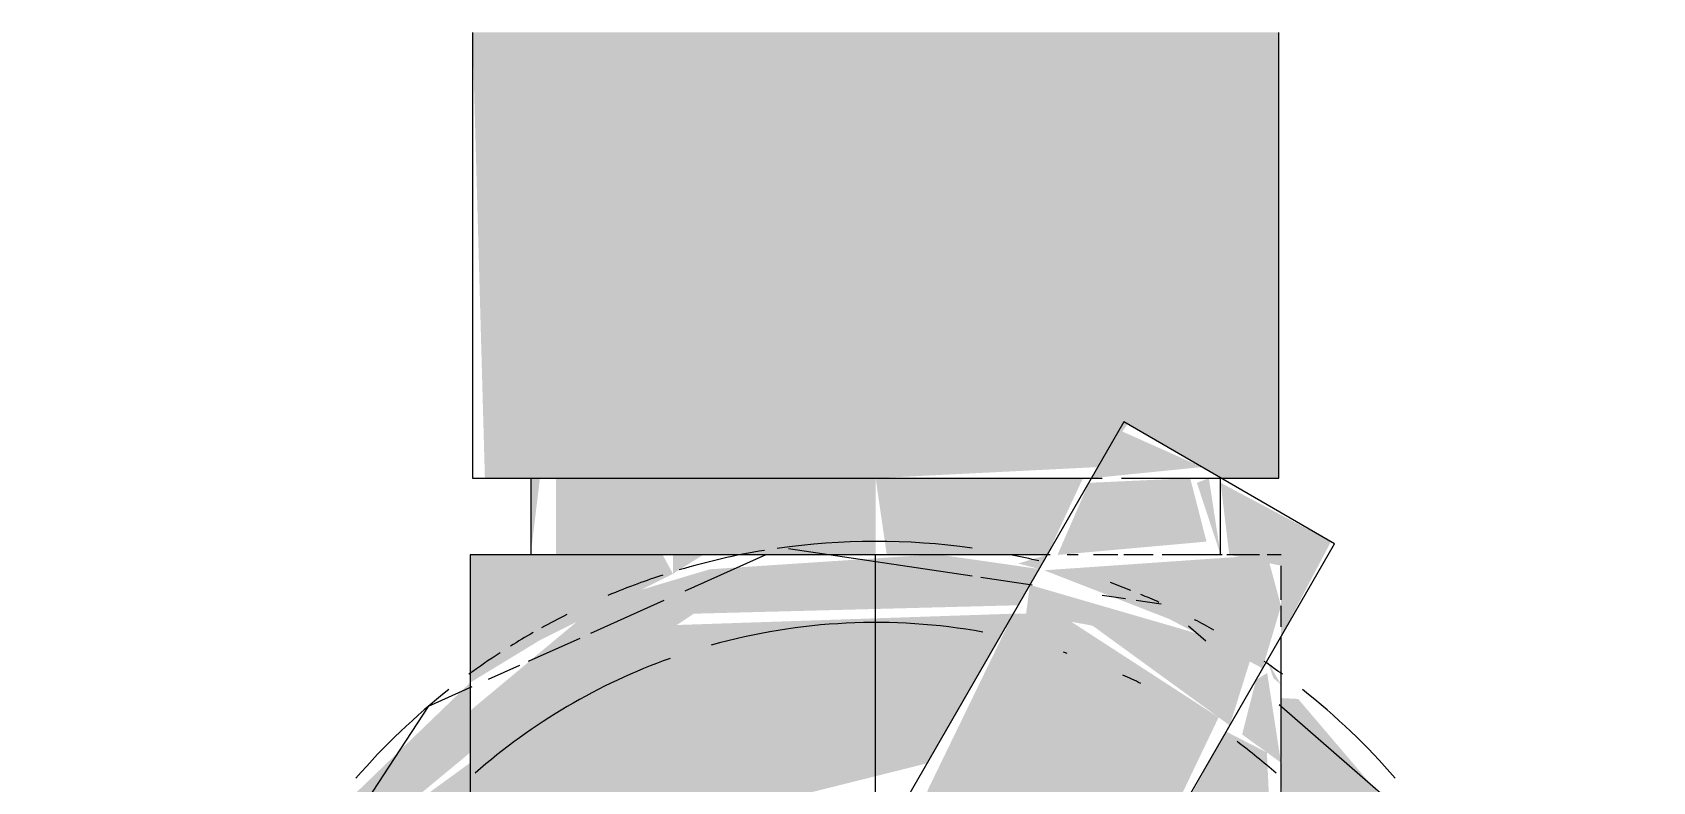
# Model space of a CAD drawing. Header units: metres. Extents: x 147 to 427, y -16 to 162.
# Drawn here: x 397.997 to 398.057, y 0.5166 to 0.5443 of the extents above; entities that cross this region are included whole.
import ezdxf

# ---------------------------------------------------------------- set-up
doc = ezdxf.new("R2010")
doc.units = ezdxf.units.M
for name, color, linetype, lineweight in [('A-ANNO-DIMS', 7, 'Continuous', 5), ('A-ANNO-DIMS-50', 7, 'Continuous', 5), ('P-PIPE-CNTR', 7, 'Continuous', 5), ('P-SANR-FIXT', 7, 'Continuous', 5)]:
    doc.layers.add(name, color=color, linetype=linetype, lineweight=lineweight)
doc.styles.add('Century Gothic', font='GOTHIC.TTF', dxfattribs={"height": 0.05})
doc.styles.add('Century Gothic_1', font='GOTHIC.TTF', dxfattribs={"height": 0.075})
doc.dimstyles.new('Setores_1_5', dxfattribs={"dimscale": 0.3048, "dimtxt": 0.07831262022881443, "dimasz": 0.5208333333333333, "dimexe": 0.3937007874015747, "dimexo": 0.2460629921259842, "dimgap": 0.2870734908136483, "dimtad": 1, "dimrnd": 0.01, "dimzin": 0, "dimdsep": 46, "dimtxsty": 'Century Gothic_1', "dimblk1": 'OBLIQUE', "dimblk2": 'OBLIQUE', "dimsah": 1, "dimcen": 0.09, "dimazin": 0, "dimtfac": 1, "dimtdec": 4, "dimtix": 1, "dimtmove": 0, "dimatfit": 3, "dimfxl": 1, "dimtvp": 1, "dimtolj": 1, "dimtzin": 0, "dimarcsym": 2})
doc.dimstyles.new('Setores_1_mm', dxfattribs={"dimscale": 0.3048, "dimtxt": 0.05220841348587629, "dimasz": 0.5208333333333333, "dimexe": 0.3937007874015747, "dimexo": 0.2460629921259842, "dimgap": 0.2870734908136483, "dimtad": 1, "dimrnd": 0.01, "dimzin": 0, "dimdsep": 46, "dimtxsty": 'Century Gothic', "dimblk1": 'OBLIQUE', "dimblk2": 'OBLIQUE', "dimsah": 1, "dimcen": 0.09, "dimazin": 0, "dimtfac": 1, "dimtdec": 4, "dimtix": 1, "dimtmove": 0, "dimatfit": 3, "dimfxl": 1, "dimtvp": 1, "dimtolj": 1, "dimtzin": 0, "dimarcsym": 2})

# ---------------------------------------------------------------- blocks, each defined once
blk = doc.blocks.new('UT_Ducha higiênica - UT_Ducha higiênica-3627536-HH')
at = {"layer": 'P-SANR-FIXT', "true_color": 0xf4f4f4, "transparency": 33554598}
for points in [[(-155.1652595245489, 0.5278352926008749), (-155.1573485391914, 0.5278352926008749), (-155.1573485391914, 0.5443149403281857), (-155.1722656362372, 0.5443149403281857), (-155.1718076935399, 0.5278352926008749), (-155.1663746739347, 0.5278352926008749)], [(-155.1442636027012, 0.5278352926008749), (-155.1424314421457, 0.5278352926008749), (-155.1424314421457, 0.5443149403281857), (-155.1573485391914, 0.5443149403281857), (-155.1573485391914, 0.5278352926008749), (-155.1491235393218, 0.5282461176670172), (-155.148027926068, 0.5298371079246577), (-155.1445606802199, 0.5278352926008749)], [(-155.1493607292843, 0.5278352926008749), (-155.1452722501074, 0.5282461176669653), (-155.1483347551239, 0.5296123319740271), (-155.1491235393218, 0.5282461176670172)], [(-155.1509976862306, 0.5249999999999857), (-155.1496768286079, 0.5278352926008749), (-155.1573485391914, 0.5278352926008749), (-155.1569394063381, 0.5250233027337532), (-155.1520745489531, 0.5249999999999857)], [(-155.1423485391915, 0.5219807621140502), (-155.1404992793343, 0.5254904417063024), (-155.1445836570218, 0.527663774815545), (-155.1442636027012, 0.5249999999999857), (-155.1423485391915, 0.5246007859195269), (-155.1423485391915, 0.5222215163347593)], [(-155.1442460502017, 0.5186941766362622), (-155.1434762753778, 0.5211473275056251), (-155.1452722501074, 0.5220404889560193), (-155.1516392191612, 0.5238888323695029), (-155.1517824779017, 0.5228253563910695), (-155.1493258993598, 0.5223849030854569), (-155.1442636027012, 0.5187069292735869)], [(-155.1474981408816, 0.5130613903477692), (-155.1446572311736, 0.5189929170990271), (-155.1505696926739, 0.5228253563910695), (-155.1522532173036, 0.5228253563910695), (-155.1554474155578, 0.5162497123253935), (-155.1510985391915, 0.5151178462871823), (-155.1475184623997, 0.5130769835970073)]]:
    blk.add_hatch(color=7, dxfattribs=at).paths.add_polyline_path(points)
h = blk.add_hatch(color=7, dxfattribs=at)
h.paths.add_polyline_path([(-155.1641181402488, 0.5249999999999857), (-155.1573485391914, 0.525025940476197), (-155.1573485391914, 0.5278352926008749), (-155.1691787345045, 0.5278352926008749), (-155.1691787345045, 0.5249999999999857), (-155.1647649470565, 0.5249999999999857)])
h.paths.add_polyline_path([(-155.1701134213611, 0.5249999999999857), (-155.1697710455884, 0.5278352926008749), (-155.1701134213611, 0.5278352926008749)])
h = blk.add_hatch(color=7, dxfattribs=at)
h.paths.add_polyline_path([(-155.1505789381341, 0.5249999999999857), (-155.1451050525588, 0.5254904417064281), (-155.1457082795725, 0.5278352926008749), (-155.1494597551238, 0.527663774815545), (-155.1506180310284, 0.5249999999999857)])
h.paths.add_polyline_path([(-155.1445836570218, 0.5249999999999857), (-155.1450186098343, 0.5278352926008749), (-155.1454618010653, 0.527663774815545), (-155.1447453367782, 0.5254904417064281)])
h = blk.add_hatch(color=7, dxfattribs=at)
h.paths.add_polyline_path([(-155.1828485391914, 0.4999999999999957), (-155.1823282182119, 0.5005155857473423), (-155.1826775935141, 0.5005261166970006)])
h.paths.add_polyline_path([(-155.1813485391914, 0.4999999999999957), (-155.1810247858252, 0.5019999999999996), (-155.1820470411849, 0.5014683261297063), (-155.1824091993632, 0.5000000000000216), (-155.1815204714717, 0.4999999999999957)])
h.paths.add_polyline_path([(-155.1423485391915, 0.5173155541899352), (-155.1428596517971, 0.520631764764436), (-155.1432720251358, 0.5203812375384), (-155.1437869405904, 0.5183606139785866), (-155.1424446356604, 0.5173853723613918)])
h.paths.add_polyline_path([(-155.1723485391915, 0.5173155541899396), (-155.1640792383672, 0.5228253563910695), (-155.1520731029773, 0.5231373235554233), (-155.1512986915814, 0.5244786434390394), (-155.1550920055057, 0.525020890472409), (-155.163484035061, 0.5244673179367122), (-155.1664210511125, 0.5235917529036981), (-155.1682075767844, 0.5226933738929282), (-155.1723485391915, 0.5192416912311069), (-155.1723485391915, 0.5176948307375908)])
h = blk.add_hatch(color=7, dxfattribs=at)
h.paths.add_polyline_path([(-155.1723485391915, 0.5202800476100342), (-155.1697710455884, 0.5218451055090382), (-155.1648485391915, 0.5242988495931342), (-155.165228472548, 0.5249999999999857), (-155.1723485391915, 0.5249999999999857), (-155.1723485391915, 0.5207196638060745)])
h.paths.add_polyline_path([(-155.1648485391915, 0.5242988495931342), (-155.1637309802763, 0.5249999999999857), (-155.1648485391915, 0.5249999999999857)])
h = blk.add_hatch(color=7, dxfattribs=at)
h.paths.add_polyline_path([(-155.1423485391915, 0.5202044203937303), (-155.1428596517971, 0.5210954891126008), (-155.142627688488, 0.5204378188252193), (-155.1424084274039, 0.5202544932938571)])
h.paths.add_polyline_path([(-155.1512986915814, 0.5244786434390394), (-155.1509976862306, 0.5249999999999857), (-155.1520745489531, 0.5246823123633211)])
h = blk.add_hatch(color=7, dxfattribs=at)
h.paths.add_polyline_path([(-155.1424217252276, 0.4749999999999884), (-155.1423485391915, 0.4754185680363424), (-155.1424141741715, 0.4754185680363424)])
h.paths.add_polyline_path([(-155.143040218781, 0.5207827379223114), (-155.1423485391915, 0.5231110522543595), (-155.1428596517971, 0.5249999999999857), (-155.1511142147659, 0.5244302167617362), (-155.1464824960105, 0.522629360518699), (-155.1431318332901, 0.5208593373728139)])
h = blk.add_hatch(color=7, dxfattribs=at)
h.paths.add_polyline_path([(-155.1810247858252, 0.4999999999999957), (-155.1738144462369, 0.5002589616999757), (-155.1738485391915, 0.5019999999999996), (-155.1808875136561, 0.5014188907002822), (-155.1813485391914, 0.4999999999999957)])
h.paths.add_polyline_path([(-155.1723485391915, 0.5065345061047812), (-155.1703389202482, 0.5099429394195802), (-155.1672409749879, 0.5130291338498177), (-155.1638830452962, 0.515000000000001), (-155.1600425369021, 0.5161453284728974), (-155.1554474155578, 0.5172928427253134), (-155.1522532173036, 0.5228253563910695), (-155.1653711790231, 0.5223849030854613), (-155.1723485391915, 0.5173155541899396), (-155.1723485391915, 0.5067534605253143)])
h.paths.add_polyline_path([(-155.1423485391915, 0.5065345061048029), (-155.1428705685713, 0.5176948307352345), (-155.144377729603, 0.5184661012230402), (-155.1474055997718, 0.512990381056767), (-155.1443465252951, 0.509927779207859), (-155.1425073632999, 0.5069179414214795)])
h = blk.add_hatch(color=7, dxfattribs=at)
h.paths.add_polyline_path([(-155.1352159777457, 0.5116856085778079), (-155.1360020613173, 0.5137843915369739), (-155.1379346299914, 0.5162405854187947), (-155.137718752349, 0.5153262717839715), (-155.1353685674696, 0.5119075733495597)])
h.paths.add_polyline_path([(-155.1331766069113, 0.4999999999999957), (-155.1322878790197, 0.4999999999999957), (-155.133111830577, 0.5069179414214795), (-155.1342117883109, 0.509859890883845), (-155.1374184282479, 0.5146350040069295), (-155.1417140145674, 0.5196738904808402), (-155.1423485391915, 0.5197057896177735), (-155.1423150455427, 0.5172912196296686), (-155.137682356315, 0.5133381176141727), (-155.1333485391915, 0.4999999999999957)])
h.paths.add_polyline_path([(-155.1814093109288, 0.5019999999999996), (-155.180698699799, 0.5019999999999996), (-155.1761061639799, 0.5145854799768101), (-155.1723485391915, 0.5176948307375908), (-155.1723485391915, 0.5202800476100342), (-155.1781707588391, 0.5146653923668437), (-155.18057509024, 0.5098598908829397), (-155.1813712674124, 0.5080332819119435), (-155.1815204714717, 0.5019999999999996)])
h = blk.add_hatch(color=7, dxfattribs=at)
h.paths.add_polyline_path([(-155.1408485391914, 0.4999999999999957), (-155.1333485391915, 0.4999999999999957), (-155.1379346299914, 0.5141086614413362), (-155.1423485391915, 0.5173155541899352), (-155.1419597832104, 0.505595966142876), (-155.1411891588783, 0.5025872633877307), (-155.1408843605269, 0.5002720900557494)])
h.paths.add_polyline_path([(-155.1764487902301, 0.5019999999999996), (-155.1735852341963, 0.5019999999999996), (-155.1724663854786, 0.5062499999999986), (-155.1723485391915, 0.5074999999999983), (-155.1723485391915, 0.5173155541899396), (-155.1767649470564, 0.5141068460550108), (-155.180698699799, 0.5019999999999996), (-155.1797386737208, 0.5019999999999996)])
at = {"layer": 'P-SANR-FIXT'}
for p, q in [((-155.1722656362372, 0.5443149403281857), (-155.1722656362372, 0.5278352926008749)), ((-155.1424314421457, 0.5278352926008749), (-155.1424314421457, 0.5443149403281857)), ((-155.1481607170182, 0.5299137748155099), (-155.1616073156617, 0.506623582775598)), ((-155.1403664883841, 0.5254137748155748), (-155.1481607170182, 0.5299137748155132)), ((-155.1722656362372, 0.5278352926008756), (-155.1573485391914, 0.5278352926008756)), ((-155.1701134213611, 0.5278352926008749), (-155.1701134213611, 0.5249999999999857)), ((-155.1573485391914, 0.5278352926008756), (-155.1489630568299, 0.5278352926008756)), ((-155.1435108528604, 0.5278352926008756), (-155.1424314421457, 0.5278352926008756)), ((-155.1518083055558, 0.505595966142876), (-155.1403664883841, 0.5254137748155759)), ((-155.1723485391915, 0.5249999999999857), (-155.1723485391915, 0.5018589107967003)), ((-155.1573485391914, 0.52499999999999), (-155.1723485391915, 0.52499999999999)), ((-155.1508849480307, 0.52499999999999), (-155.1573485391914, 0.52499999999999)), ((-155.1423485391915, 0.4999999999999957), (-155.1423485391915, 0.5219807621140459))]:
    blk.add_line(p, q, dxfattribs=at)
at = {"layer": 'P-SANR-FIXT', "color": 253, "true_color": 0x9e9e9e}
for p, q in [((-155.1442636027012, 0.5276637748155439), (-155.1481607170182, 0.5299137748155132)), ((-155.1722656362372, 0.5278352926008756), (-155.1711630966207, 0.5278352926008756)), ((-155.1701131267261, 0.5278352926008756), (-155.1573485391914, 0.5278352926008756)), ((-155.1573485391914, 0.5278352926008756), (-155.1494463174619, 0.5278352926008756)), ((-155.1482482684313, 0.5278352926008756), (-155.1468005587148, 0.5278352926008756)), ((-155.1466283028635, 0.5278352926008756), (-155.144659321821, 0.5278352926008756)), ((-155.1446090789152, 0.5278352926008756), (-155.1435108528604, 0.5278352926008756)), ((-155.1445836570218, 0.5249999999999857), (-155.1445836570218, 0.5278352926008749)), ((-155.1403664883841, 0.5254137748155748), (-155.1442636027012, 0.5276637748155439)), ((-155.1435108528604, 0.5278352926008756), (-155.1424314421457, 0.5278352926008756)), ((-155.1537725669601, 0.5242109971528516), (-155.1605709586663, 0.5252203102625029)), ((-155.16976123192, 0.52499999999999), (-155.1723485391915, 0.52499999999999)), ((-155.1684032514266, 0.52499999999999), (-155.1701134213611, 0.52499999999999)), ((-155.1612546416709, 0.52499999999999), (-155.168015872145, 0.52499999999999)), ((-155.1614177977298, 0.5249999999999814), (-155.1644039620468, 0.5236593743636497)), ((-155.1573485391914, 0.52499999999999), (-155.1606523338054, 0.52499999999999)), ((-155.1540447445775, 0.52499999999999), (-155.1573485391914, 0.52499999999999)), ((-155.1509660981066, 0.52499999999999), (-155.153442436712, 0.52499999999999)), ((-155.1498485391915, 0.52499999999999), (-155.1502588526554, 0.52499999999999)), ((-155.1483820094245, 0.52499999999999), (-155.1492858418858, 0.52499999999999)), ((-155.147120614057, 0.52499999999999), (-155.1481081839754, 0.52499999999999)), ((-155.14452794255, 0.52499999999999), (-155.1467419374736, 0.52499999999999)), ((-155.1431433537776, 0.52499999999999), (-155.1443581581347, 0.52499999999999)), ((-155.1423485391915, 0.52499999999999), (-155.1428596517971, 0.52499999999999)), ((-155.1423485391915, 0.5233362470273375), (-155.1423485391915, 0.5246007859195269)), ((-155.1515573197287, 0.5238821137685911), (-155.1534566540084, 0.5241640956065082)), ((-155.1651867001183, 0.5233079674704493), (-155.1678962942091, 0.5220915068485132)), ((-155.1423485391915, 0.5223390793033528), (-155.1423485391915, 0.5231110522544071)), ((-155.1682929325594, 0.5219134377658365), (-155.1702039231202, 0.5210555067665074)), ((-155.1705258206259, 0.5209109922647338), (-155.1716900391174, 0.5203883213765338))]:
    blk.add_line(p, q, dxfattribs=at)
at = {"layer": 'P-SANR-FIXT', "color": 254, "true_color": 0xd5d5d5}
for p, q in [((-155.1711301398365, 0.5278352926008756), (-155.1700273290487, 0.5278352926008756)), ((-155.1701131267261, 0.5278352926008756), (-155.1698681477295, 0.5278352926008756)), ((-155.1697588472754, 0.5278352926008756), (-155.1691417525629, 0.5278352926008756)), ((-155.1697516520887, 0.5278352926008756), (-155.1685344690636, 0.5278352926008756)), ((-155.1687540322295, 0.5278352926008756), (-155.1602518704639, 0.5278352926008756)), ((-155.1678965196681, 0.5278352926008756), (-155.1602587204576, 0.5278352926008756)), ((-155.1598431416902, 0.5278352926008756), (-155.1573485391914, 0.5278352926008756)), ((-155.1598388441644, 0.5278352926008756), (-155.1573485391914, 0.5278352926008756)), ((-155.1573485391914, 0.5278352926008756), (-155.1548582342185, 0.5278352926008756)), ((-155.1573485391914, 0.5278352926008756), (-155.1548539366927, 0.5278352926008756)), ((-155.1547046202926, 0.5278352926008756), (-155.1524636302691, 0.5278352926008756)), ((-155.1546994668045, 0.5278352926008756), (-155.1524295935512, 0.5278352926008756)), ((-155.15217537023, 0.5278352926008756), (-155.15025675063, 0.5278352926008756)), ((-155.1521346072241, 0.5278352926008756), (-155.150143790301, 0.5278352926008756)), ((-155.1499841684827, 0.5278352926008756), (-155.1494463174619, 0.5278352926008756)), ((-155.1498559870245, 0.5278352926008756), (-155.1492833252559, 0.5278352926008756)), ((-155.1473704550108, 0.5278352926008756), (-155.1459430461534, 0.5278352926008756)), ((-155.1458348594633, 0.5278352926008756), (-155.1449382311075, 0.5278352926008756)), ((-155.1448068395169, 0.5278352926008756), (-155.1445839516568, 0.5278352926008756)), ((-155.1684640803351, 0.52499999999999), (-155.16976123192, 0.52499999999999)), ((-155.1684032514266, 0.52499999999999), (-155.1696784685486, 0.52499999999999)), ((-155.1612546416709, 0.52499999999999), (-155.168015872145, 0.52499999999999)), ((-155.161230824868, 0.52499999999999), (-155.1679551409092, 0.52499999999999)), ((-155.1573485391914, 0.52499999999999), (-155.1606628006781, 0.52499999999999)), ((-155.1573485391914, 0.52499999999999), (-155.1606523338054, 0.52499999999999)), ((-155.1540447445775, 0.52499999999999), (-155.1573485391914, 0.52499999999999)), ((-155.1540342777048, 0.52499999999999), (-155.1573485391914, 0.52499999999999)), ((-155.1509224818533, 0.52499999999999), (-155.1534662535149, 0.52499999999999)), ((-155.1509660981066, 0.52499999999999), (-155.153442436712, 0.52499999999999)), ((-155.1484451395173, 0.52499999999999), (-155.1492642498661, 0.52499999999999)), ((-155.1470732020838, 0.52499999999999), (-155.1481651799961, 0.52499999999999)), ((-155.1445836570218, 0.52499999999999), (-155.14565314526, 0.52499999999999)), ((-155.1431433537776, 0.52499999999999), (-155.1443581581347, 0.52499999999999)), ((-155.1423485391915, 0.52499999999999), (-155.1428596517971, 0.52499999999999)), ((-155.1481056541555, 0.5233696673748445), (-155.148968907563, 0.5234978290075846)), ((-155.146778908825, 0.5231726941033414), (-155.1477094497623, 0.5233108454791051)), ((-155.145131847649, 0.5218159862879035), (-155.1457673737802, 0.5223697426917707))]:
    blk.add_line(p, q, dxfattribs=at)
at = {"layer": 'P-SANR-FIXT', "color": 254, "true_color": 0xe9e9e9}
for p, q in [((-155.1472716444421, 0.5278352926008756), (-155.1468005587148, 0.5278352926008756)), ((-155.1467349275628, 0.5278352926008756), (-155.1459430461534, 0.5278352926008756)), ((-155.1461626093193, 0.5278352926008756), (-155.1449454262942, 0.5278352926008756)), ((-155.14555532582, 0.5278352926008756), (-155.1449382311075, 0.5278352926008756)), ((-155.1448068395169, 0.5278352926008756), (-155.1445839516568, 0.5278352926008756)), ((-155.1446090789152, 0.5278352926008756), (-155.1435669385464, 0.5278352926008756)), ((-155.1498485391915, 0.52499999999999), (-155.1502588526554, 0.52499999999999)), ((-155.1483820094245, 0.52499999999999), (-155.1492858418858, 0.52499999999999)), ((-155.1484451395173, 0.52499999999999), (-155.1492642498661, 0.52499999999999)), ((-155.1470732020838, 0.52499999999999), (-155.1481651799961, 0.52499999999999)), ((-155.147120614057, 0.52499999999999), (-155.1481081839754, 0.52499999999999)), ((-155.1449358464629, 0.52499999999999), (-155.1456531785394, 0.52499999999999)), ((-155.1450186098343, 0.52499999999999), (-155.14565314526, 0.52499999999999))]:
    blk.add_line(p, q, dxfattribs=at)
at = {"layer": 'P-SANR-FIXT', "flags": 128}
for points in [[(-155.172286957932, 0.5201203372401201), (-155.1739055929507, 0.5193936580049336), (-155.1817486697336, 0.5074083486369362), (-155.1825562640849, 0.5019686662555124)], [(-155.1318485391915, 0.4999999999999957), (-155.135871313585, 0.5137469553082676), (-155.1424185573734, 0.5194518004710608)]]:
    blk.add_lwpolyline(points, dxfattribs=at)
at = {"layer": 'P-SANR-FIXT', "color": 254, "true_color": 0xd5d5d5}
for radius, start, end in [(0.02549999999998515, 81.96162162878493, 98.20484370559696), (0.02549999999995961, 99.27610692930695, 106.5654609701437), (0.02549999999996811, 76.29548824540008, 78.57793218804204), (0.0254999999999809, 110.1818010224445, 112.8644198437045), (0.02549999999999167, 116.6149804474587, 119.0033252634143), (0.02249999999997484, 79.84226195824245, 105.6997852749372), (0.02249999999997484, 79.84226195824245, 105.6997852749372), (0.0254999999999726, 119.7915781330577, 122.0088767463429), (0.02549999999997789, 123.0250047837036, 126.1711379301566), (0.02249999999998315, 109.7651509531962, 131.2080249138498), (0.02249999999998315, 109.7651509531962, 131.2080249138498), (0.02549999999996426, 53.82886206988299, 55.68339004347595), (0.02249999999997657, 48.7919750862028, 53.53357541058799), (0.02249999999997657, 48.7919750862028, 53.53357541058799)]:
    blk.add_arc((-155.1573485391914, 0.5), radius, start, end, dxfattribs=at)
at = {"layer": 'P-SANR-FIXT', "color": 253, "true_color": 0x9e9e9e}
for radius, start, end in [(0.02549999999997555, 108.0000000000499, 110.1818010224484), (0.02549999999999687, 128.258739678032, 138.9452507124487), (0.02549999999997903, 41.05474928667201, 51.74126031502041)]:
    blk.add_arc((-155.1573485391914, 0.5), radius, start, end, dxfattribs=at)
at = {"layer": 'P-SANR-FIXT', "color": 254, "true_color": 0xe9e9e9}
for radius, start, end in [(0.02549999999998045, 68.27621743481605, 70.07721669656736), (0.02549999999997838, 65.72334046139977, 67.37879692555993), (0.02549999999996949, 60.5949592106494, 62.42509753516794), (0.02249999999997869, 71.63365889130058, 71.99999999997479), (0.02249999999997869, 71.63365889130058, 71.99999999997479), (0.02249999999996471, 64.13764515280008, 66.00758055490141), (0.02249999999996471, 64.13764515280008, 66.00758055490141)]:
    blk.add_arc((-155.1573485391914, 0.5), radius, start, end, dxfattribs=at)
blk = doc.blocks.new('DIMBLOCK125-HH')
at = {"layer": 'A-ANNO-DIMS-50'}
for p, q in [((397.2775752765779, -0.3349484372244186), (397.2775752765779, 1.143999999999999)), ((398.028251368287, -0.3349484372244186), (398.028251368287, -0.02300190657873944)), ((398.028251368287, -0.3349484372244187), (397.2775752765779, -0.3349484372244187)), ((397.2775752765779, -0.3349484372244186), (397.2775752765779, -0.4549484372244186)), ((398.028251368287, -0.3349484372244186), (398.028251368287, -0.4549484372244186))]:
    blk.add_line(p, q, dxfattribs=at)
at = {"layer": 'A-ANNO-DIMS-50', "lineweight": 25}
for p, q in [((397.2775752765779, -0.3349484372244187), (397.3569502765779, -0.2555734372244189)), ((398.028251368287, -0.3349484372244187), (398.1076263682871, -0.2555734372244189)), ((397.2775752765779, -0.3349484372244187), (397.1982002765779, -0.4143234372244187)), ((398.028251368287, -0.3349484372244187), (397.9488763682871, -0.4143234372244187))]:
    blk.add_line(p, q, dxfattribs=at)
at = {"layer": 'A-ANNO-DIMS-50', "color": 0, "insert": (397.4875866797272, -0.1513164603372782), "char_height": 0.07499999999999998, "width": 0.3967839424926597, "attachment_point": 1, "line_spacing_factor": 0.9845015114479527, "style": 'Century Gothic_1'}
blk.add_mtext('0,75 m', dxfattribs=at)
blk = doc.blocks.new('_Oblique')
at = {"color": 0, "linetype": 'ByBlock', "lineweight": -2}
blk.add_line((-0.5, -0.5), (0.5, 0.5), dxfattribs=at)
blk = doc.blocks.new('DIMBLOCK159-HH')
at = {"layer": 'A-ANNO-DIMS-50', "lineweight": 25}
for p, q in [((397.8526201416436, 0.5000000000000007), (397.7732451416436, 0.5793750000000008)), ((397.8526201416436, 0.5000000000000007), (397.9319951416436, 0.4206250000000007)), ((397.8526201416436, 0), (397.7732451416436, 0.07937500000000004)), ((397.8526201416436, 0), (397.9319951416436, -0.07937500000000004))]:
    blk.add_line(p, q, dxfattribs=at)
at = {"layer": 'A-ANNO-DIMS-50'}
for p, q in [((397.8526201416436, 0.5000000000000007), (397.7326201416436, 0.5000000000000007)), ((397.8526201416436, 0), (397.8526201416436, 0.5000000000000007)), ((397.8526201416436, 0.5000000000000007), (397.9532513682871, 0.5000000000000007)), ((397.8526201416436, 0), (397.8153669401303, 0)), ((397.8526201416436, 0), (397.9726201416436, 0))]:
    blk.add_line(p, q, dxfattribs=at)
at = {"layer": 'A-ANNO-DIMS-50', "color": 0, "insert": (397.7010321570522, 0.1397822381964837), "char_height": 0.05, "width": 0.2645226283284398, "attachment_point": 1, "rotation": 90, "line_spacing_factor": 0.9845015114479526, "style": 'Century Gothic'}
blk.add_mtext('0,50 m', dxfattribs=at)

msp = doc.modelspace()

# ---------------------------------------------------------------- linework, layer by layer
at = {"layer": 'P-PIPE-CNTR'}
msp.add_line((398.0282513682871, 0.4749999999999766), (398.0282513682871, 0.5249999999999766), dxfattribs=at)

# ---------------------------------------------------------------- block references
at = {"layer": 'P-SANR-FIXT', "color": 252, "true_color": 0x898989}
msp.add_blockref('UT_Ducha higiênica - UT_Ducha higiênica-3627536-HH', (553.1855999074785, 0), dxfattribs=at)

# ---------------------------------------------------------------- dimensions: what is measured, and where the dimension line sits
at = {"layer": 'A-ANNO-DIMS'}
dim = msp.add_linear_dim(base=(397.2775752765779, -0.3349484372244186), p1=(398.028251368287, 0.05199809342126056), p2=(397.2775752765779, 1.218999999999999), dimstyle='Setores_1_5', override={"dimpost": '<>', "dimfxl": 1.387590733834073}, dxfattribs=at)
dim.commit()
dim.dimension.update_dxf_attribs({"geometry": 'DIMBLOCK125-HH', "text_midpoint": (397.6529133224325, -0.2080619651453597)})
dim = msp.add_linear_dim(base=(397.8526201416438, 0.5000000000000009), p1=(397.7403669401302, 0), p2=(398.028251368287, 0.5000000000000007), angle=89.99999999999991, dimstyle='Setores_1_mm', override={"dimpost": '<>', "dimfxl": 0.5769553223388939}, dxfattribs=at)
dim.commit()
dim.dimension.update_dxf_attribs({"geometry": 'DIMBLOCK159-HH', "text_midpoint": (397.738862493591, 0.2499999999998877)})

doc.saveas('drawing.dxf')
